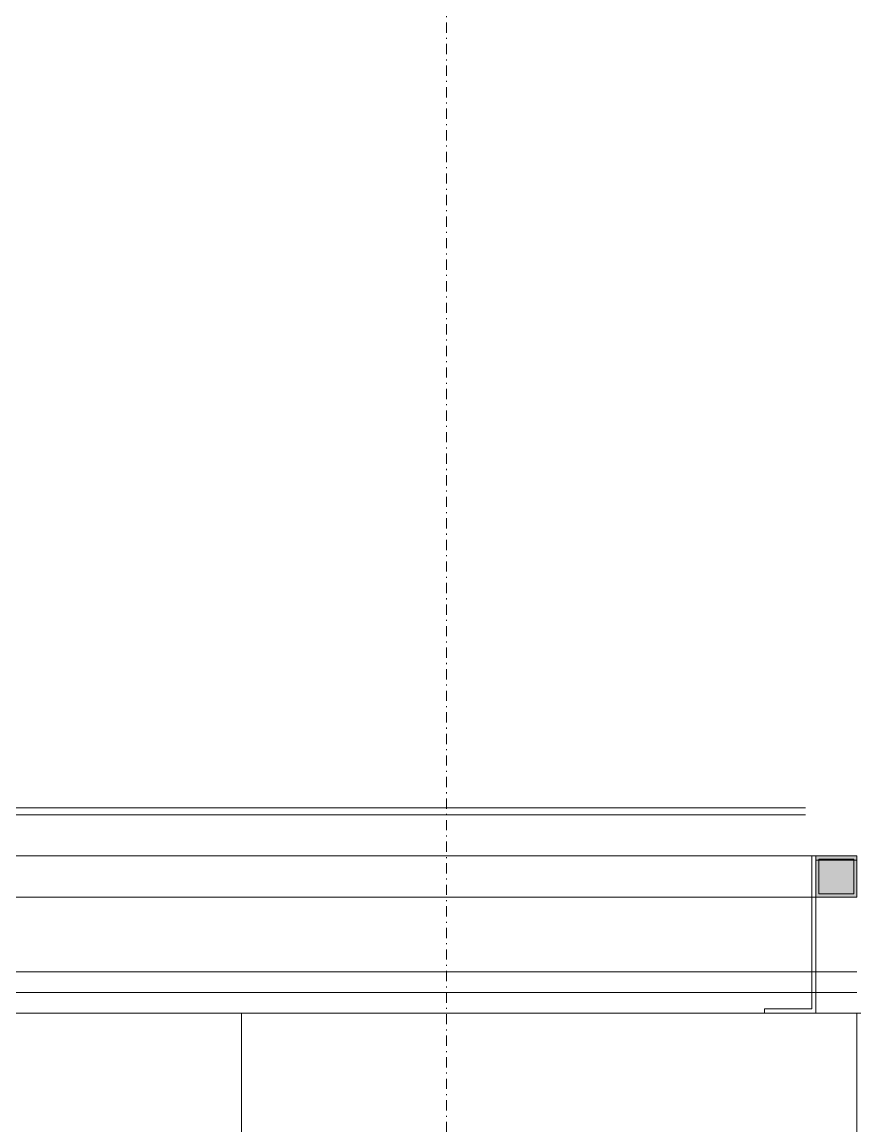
# Model space of a CAD drawing. Extents: x -2749 to 11890, y 0 to 8245.
# Drawn here: x 9073.7 to 9155.5, y 3774.9 to 3882.4 of the extents above; entities that cross this region are included whole.
import ezdxf

# ---------------------------------------------------------------- set-up
doc = ezdxf.new("R2010")
doc.units = 0
doc.header["$MEASUREMENT"] = 0
doc.linetypes.add('DASHDOT', pattern=[1, 0.5, -0.25, 0, -0.25])
doc.layers.get('0').update_dxf_attribs({"color": 9, "lineweight": 9})
for name, color, linetype, lineweight in [('00', 9, 'Continuous', 9), ('01', 9, 'Continuous', 9), ('06D', 9, 'Continuous', 9), ('10', 9, 'Continuous', 9), ('24', 9, 'DASHDOT', 9), ('33', 9, 'BATTING', 9)]:
    doc.layers.add(name, color=color, linetype=linetype, lineweight=lineweight)
doc.linetypes.add('BATTING', pattern='A,0.0001,-0.1,[134,ltypeshp.shx,S=0.1,R=0,X=-0.1,Y=0],-0.2,[134,ltypeshp.shx,S=0.1,R=180,X=0.1,Y=0],-0.1', length=0.4001)

# ---------------------------------------------------------------- blocks, each defined once
blk = doc.blocks.new('p-s-profil')
at = {"layer": '10'}
blk.add_lwpolyline([(9, 15.3), (4.6, 15.3), (4.6, 0.4), (0, 0.4), (0, 0), (5, 0), (5, 14.9), (9, 14.9), (9, 15.3)], dxfattribs=at)
blk.add_lwpolyline([(9, 15.3), (4.6, 15.3), (4.6, 0.4), (0, 0.4), (0, 0), (5, 0), (5, 14.9), (9, 14.9), (9, 15.3)], dxfattribs=at)
blk = doc.blocks.new('p-kutu_profil_40x40')
h = blk.add_hatch(color=256)
h.dxf.hatch_style = 1
h.paths.add_polyline_path([(0, 0), (4, 0), (4, 4), (0, 4)])
h = blk.add_hatch(color=255)
h.dxf.hatch_style = 1
h.paths.add_polyline_path([(0, 0), (4, 0), (4, 4), (0, 4)])
blk.add_lwpolyline([(0, 0), (4, 0), (4, 4), (0, 4)], close=True)
at = {"layer": '10'}
for points in [[(0, 4), (4, 4), (4, 0), (0, 0)], [(0, 4), (4, 4), (4, 0), (0, 0)], [(0, 0), (4, 0), (4, 4), (0, 4)], [(0.3, 3.7), (3.7, 3.7), (3.7, 0.3), (0.3, 0.3)], [(0.3, 3.7), (3.7, 3.7), (3.7, 0.3), (0.3, 0.3)]]:
    blk.add_lwpolyline(points, close=True, dxfattribs=at)

msp = doc.modelspace()

# ---------------------------------------------------------------- linework, layer by layer
at = {"layer": '00'}
msp.add_lwpolyline([(8830.06, 3505.87), (8830.06, 3765.87), (8465.06, 3765.87), (8465.06, 3785.87), (9095.06, 3785.87), (9095.06, 3765.87), (9085.06, 3765.87), (9085.06, 3765.87), (9085.06, 3765.87), (9085.06, 3765.87), (8845.06, 3765.87), (8845.06, 3505.87)], close=True, dxfattribs=at)
at = {"layer": '01'}
msp.add_lwpolyline([(9095.06, 3725.87), (9155.06, 3725.87), (9155.06, 3785.87), (9095.06, 3785.87)], close=True, dxfattribs=at)
at = {"layer": '06D'}
for points in [[(7695.21, 3801.17), (9155.06, 3801.17)], [(7695.21, 3797.17), (9155.06, 3797.17)], [(7699.61, 3789.87), (9155.06, 3789.87)], [(7755.06, 3785.87), (9155.46, 3785.87)]]:
    msp.add_lwpolyline(points, dxfattribs=at)
at = {"layer": '10'}
for points in [[(7684.25, 3805.87), (9150.06, 3805.87)], [(7684.25, 3805.17), (9150.06, 3805.17)]]:
    msp.add_lwpolyline(points, dxfattribs=at)
at = {"layer": '24', "ltscale": 2}
msp.add_lwpolyline([(9115.06, 4008.37), (9115.06, 160.84)], dxfattribs=at)
at = {"layer": '33', "ltscale": 0.2, "flags": 128}
msp.add_lwpolyline([(9155.06, 3787.87), (7693.06, 3787.87), (7693.06, 2309.53)], dxfattribs=at)

# ---------------------------------------------------------------- block references
msp.add_blockref('p-s-profil', (9146.06, 3785.87))
at = {"extrusion": (0, 0, -1), "zscale": -1}
msp.add_blockref('p-kutu_profil_40x40', (-9155.06, 3797.17), dxfattribs=at)

doc.saveas('drawing.dxf')
